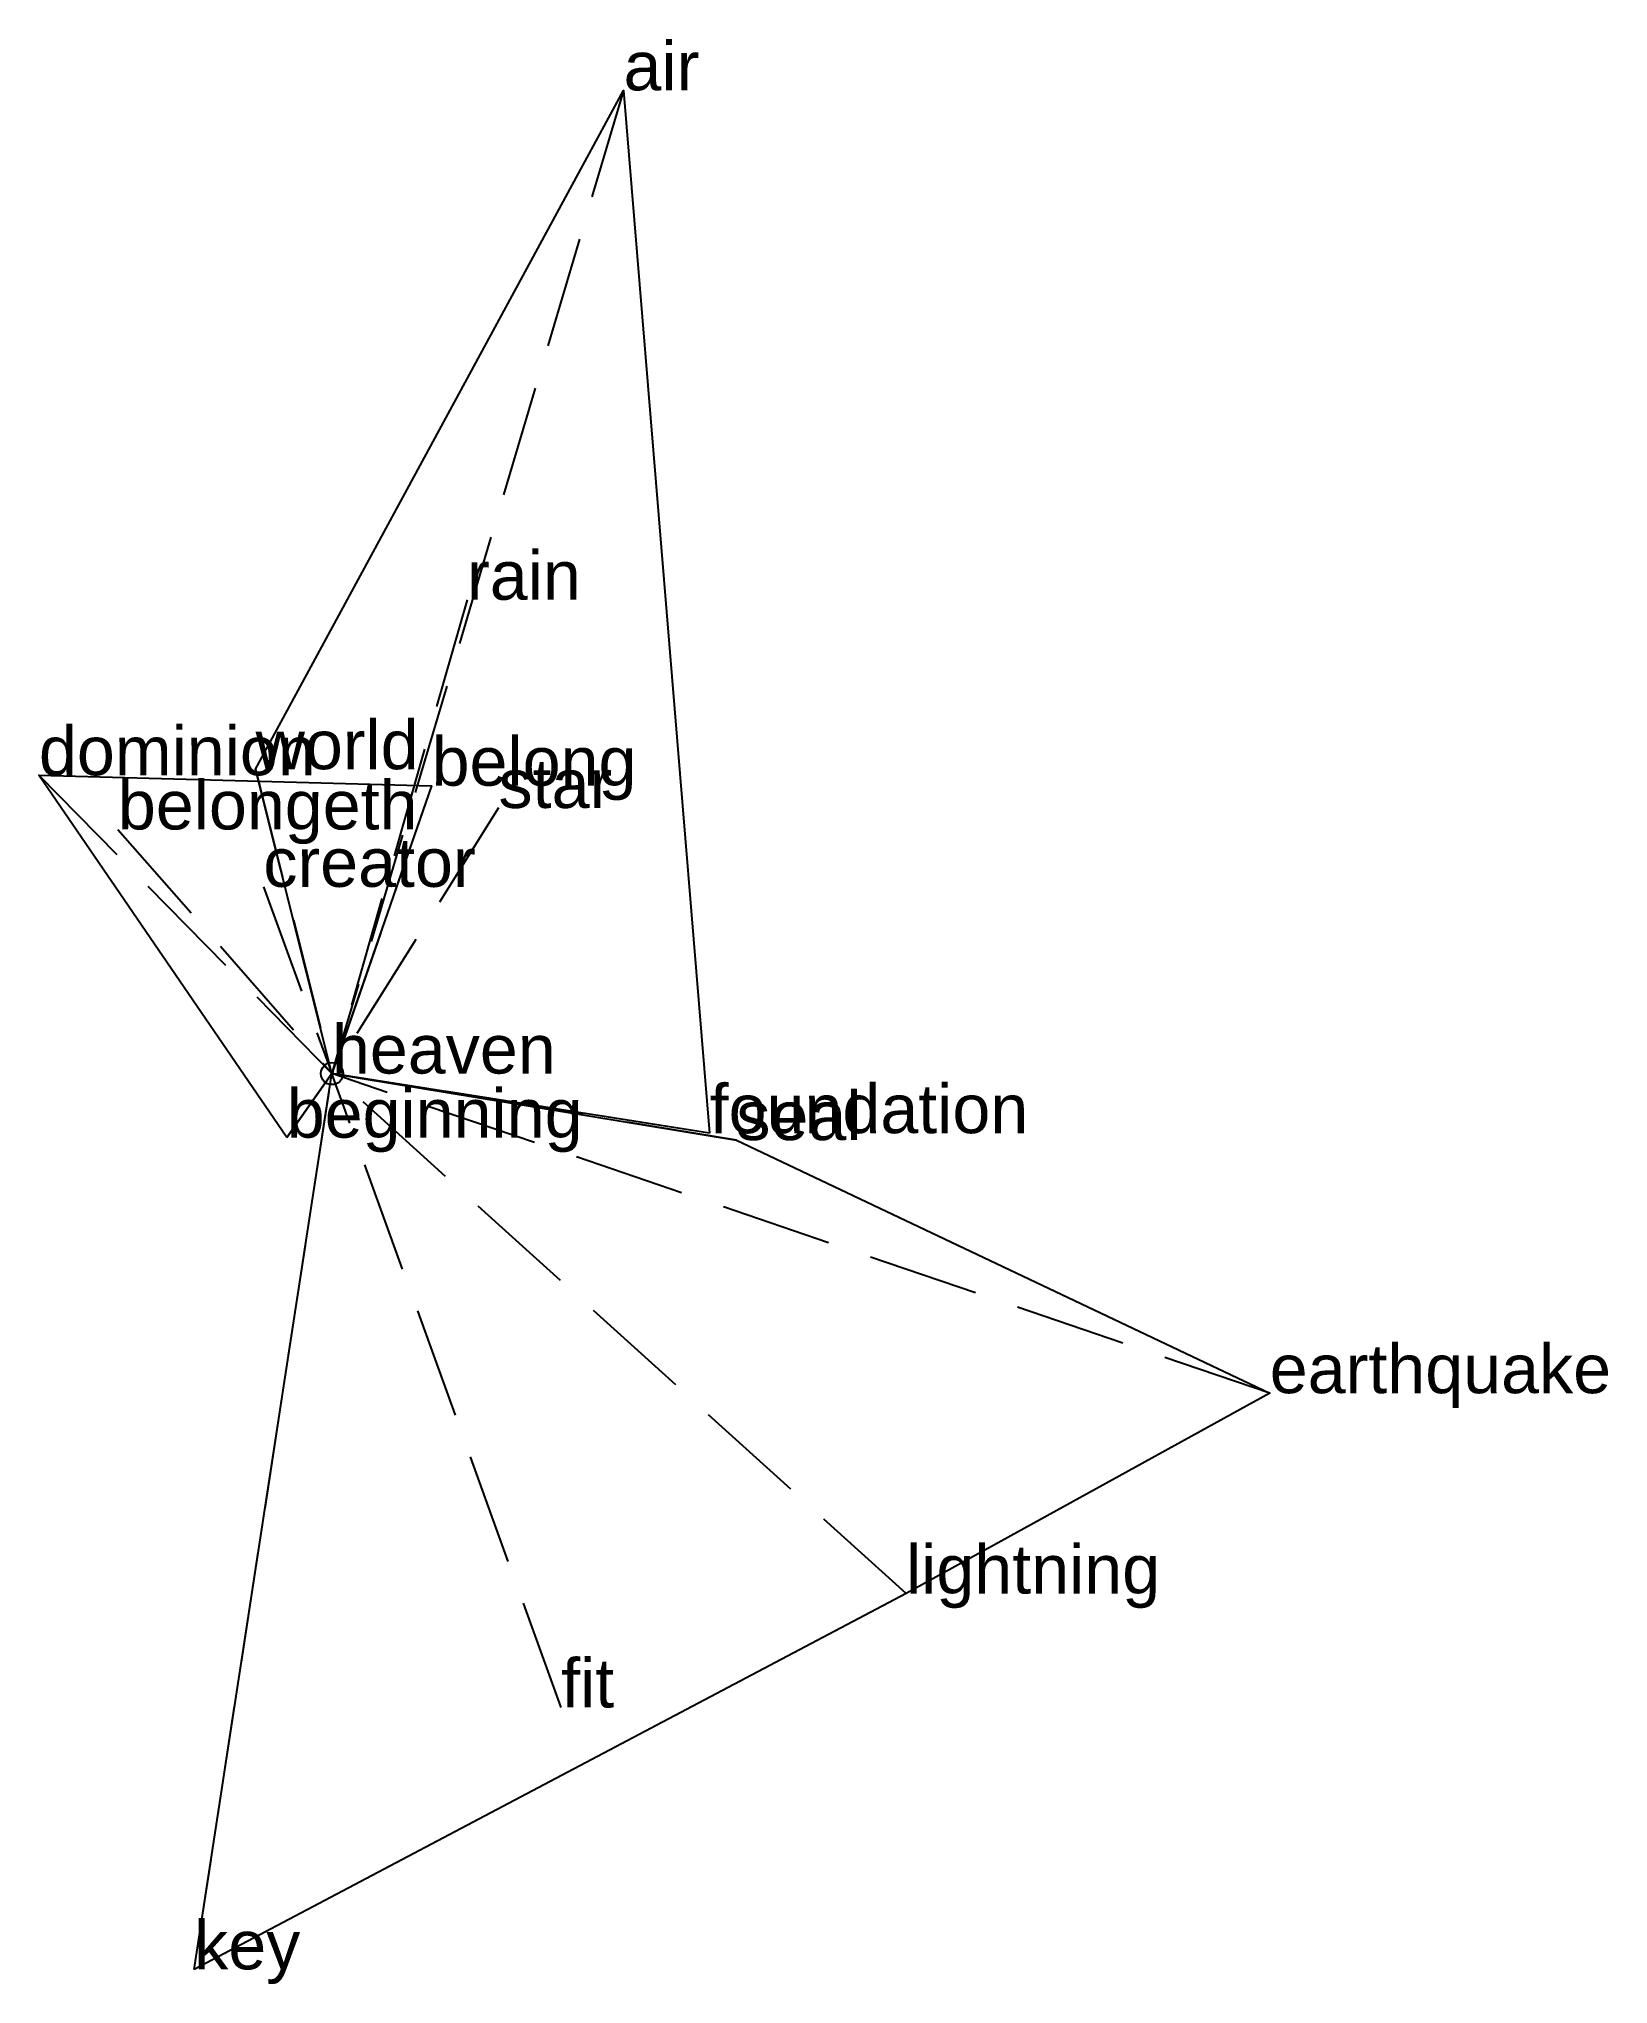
# Model space of a CAD drawing. Extents: x -0.66 to 2.87, y -2.05 to 2.33.
import ezdxf

# ---------------------------------------------------------------- set-up
doc = ezdxf.new("R2010")
doc.units = 0
doc.linetypes.add('DASHED2', pattern=[0.3, 0.25, -0.05])
for name, color, linetype in [('TEXT_nt', 1, 'CONTINUOUS'), ('TEXT_ot', 1, 'CONTINUOUS'), ('TEXT_q', 1, 'CONTINUOUS')]:
    doc.layers.add(name, color=color, linetype=linetype)
doc.styles.get("Standard").update_dxf_attribs({"font": 'arial.ttf'})

# ---------------------------------------------------------------- blocks, each defined once
blk = doc.blocks.new('ot-heaven')
at = {"layer": 'LINES_ot', "linetype": 'DASHED2'}
for p in [(0.6568, 2.2148), (0.3044, 1.0673), (-0.1719, 0.6856), (0.3752, 0.5982), (0, 0), (0.8508, -0.1343)]:
    blk.add_line(p, (0, 0), dxfattribs=at)
at = {"layer": 'ORIGIN_ot'}
blk.add_circle((0, 0), 0.025, dxfattribs=at)
at = {"layer": 'TEXT_ot'}
for s, p in [('air', (0.6568, 2.2148)), ('rain', (0.3044, 1.0673)), ('world', (-0.1719, 0.6856)), ('star', (0.3752, 0.5982)), ('heaven', (0, 0)), ('foundation', (0.8508, -0.1343))]:
    blk.add_text(s, height=0.11, dxfattribs=at).set_placement(p)
blk = doc.blocks.new('nt-heaven')
at = {"layer": 'LINES_nt', "linetype": 'DASHED2'}
for p in [(-0.3103, -2.0179), (0, 0), (1.2931, -1.1715), (0.5163, -1.428), (0.9109, -0.1499), (2.1124, -0.72)]:
    blk.add_line(p, (0, 0), dxfattribs=at)
at = {"layer": 'ORIGIN_nt'}
blk.add_circle((0, 0), 0.025, dxfattribs=at)
at = {"layer": 'TEXT_nt'}
for s, p in [('heaven', (0, 0)), ('seal', (0.9109, -0.1499)), ('earthquake', (2.1124, -0.72)), ('lightning', (1.2931, -1.1715)), ('fit', (0.5163, -1.428)), ('key', (-0.3103, -2.0179))]:
    blk.add_text(s, height=0.11, dxfattribs=at).set_placement(p)
blk = doc.blocks.new('q-heaven')
at = {"layer": 'LINES_q', "linetype": 'DASHED2'}
for p in [(-0.66, 0.672), (0.2245, 0.6484), (-0.4821, 0.5499), (-0.1545, 0.4206), (-0.1018, -0.1444), (0, 0)]:
    blk.add_line(p, (0, 0), dxfattribs=at)
at = {"layer": 'ORIGIN_q'}
blk.add_circle((0, 0), 0.025, dxfattribs=at)
at = {"layer": 'TEXT_q'}
for s, p in [('dominion', (-0.66, 0.672)), ('belong', (0.2245, 0.6484)), ('belongeth', (-0.4821, 0.5499)), ('creator', (-0.1545, 0.4206)), ('heaven', (0, 0)), ('beginning', (-0.1018, -0.1444))]:
    blk.add_text(s, height=0.11, dxfattribs=at).set_placement(p)

msp = doc.modelspace()

# ---------------------------------------------------------------- linework, layer by layer
at = {"layer": 'OUTLINE_nt', "linetype": 'CONTINUOUS'}
msp.add_polyline3d([(-0.3103, -2.0179, 0), (0, 0, 0), (0.9109, -0.1499, 0), (2.1124, -0.72, 0), (1.2931, -1.1715, 0), (-0.3103, -2.0179, 0)], close=True, dxfattribs=at)
at = {"layer": 'OUTLINE_ot', "linetype": 'CONTINUOUS'}
msp.add_polyline3d([(0.8508, -0.1343, 0), (0, 0, 0), (-0.1719, 0.6856, 0), (0.6568, 2.2148, 0), (0.8508, -0.1343, 0)], close=True, dxfattribs=at)
at = {"layer": 'OUTLINE_q', "linetype": 'CONTINUOUS'}
msp.add_polyline3d([(-0.1018, -0.1444, 0), (-0.66, 0.672, 0), (0.2245, 0.6484, 0), (0, 0, 0), (-0.1018, -0.1444, 0)], close=True, dxfattribs=at)

# ---------------------------------------------------------------- block references
for name in ['ot-heaven', 'q-heaven', 'nt-heaven']:
    msp.add_blockref(name, (0, 0))

doc.saveas('drawing.dxf')
